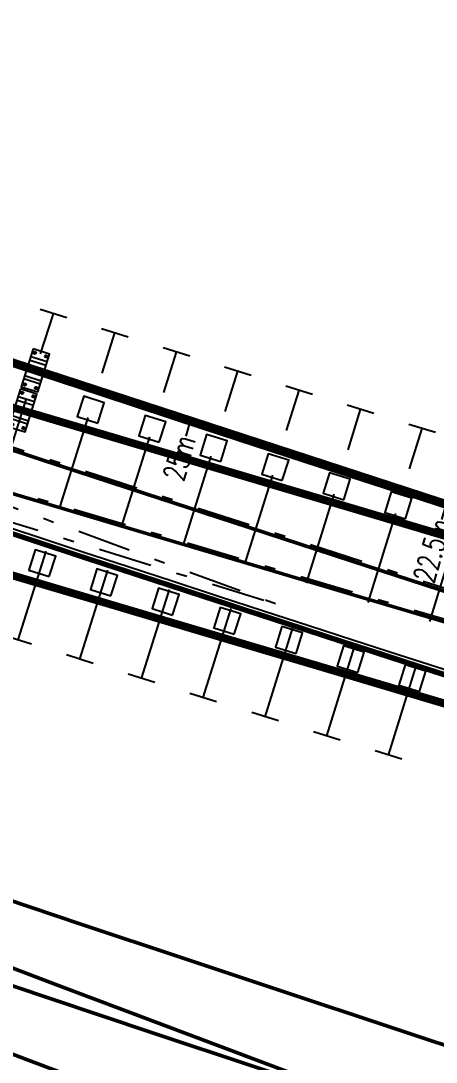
# Model space of a CAD drawing. Header units: millimetres. Extents: x 2688706 to 2690835, y 1254387 to 1255241.
# Drawn here: x 2689253.03 to 2689256.89, y 1254932.32 to 1254942 of the extents above; entities that cross this region are included whole.
import ezdxf
from ezdxf.enums import TextEntityAlignment as Align

# ---------------------------------------------------------------- set-up
doc = ezdxf.new("R2010")
doc.units = ezdxf.units.MM
doc.linetypes.add('STRICHLINIE', pattern=[0.75, 0.5, -0.25])
doc.linetypes.add('STRICHPUNKT', pattern=[1, 0.5, -0.25, 0, -0.25])
for name, color, linetype in [('A-HS-0014-_____', 1, 'STRICHPUNKT'), ('A-N1-0014-_____', 1, 'STRICHPUNKT'), ('A-SP-0014-_____', 1, 'STRICHPUNKT'), ('BS-TR-B-Gleisstrang-LinieGeometrie', 7, 'Continuous'), ('BS-TR-N-Gleisstrang-LinieGeometrie', 7, 'Continuous'), ('H-HS-0014-_____', 7, 'Continuous'), ('H-N1-0014-_____', 7, 'Continuous'), ('K-DD-0014-_____', 1, 'Continuous'), ('K-HS-0014-_____', 1, 'Continuous'), ('K-N1-0014-_____', 1, 'Continuous'), ('L-HS-0014-_____', 4, 'Continuous'), ('L-N1-0014-_____', 3, 'Continuous'), ('P-OF-0014-_____', 7, 'Continuous'), ('S-OF-0014-_____', 7, 'STRICHLINIE'), ('T-DD-0014-_____', 7, 'Continuous'), ('T-MK-0014-_____', 1, 'Continuous')]:
    doc.layers.add(name, color=color, linetype=linetype)
doc.layers.add('P-PT', color=7, linetype='Continuous', plot=False)
doc.styles.add('R6', font='simplex.shx', dxfattribs={"width": 0.6})
doc.styles.add('R7', font='simplex.shx', dxfattribs={"width": 0.7})

# ---------------------------------------------------------------- blocks, each defined once
blk = doc.blocks.new('WeiVlpSchwelleL')
at = {"color": 7}
for p, q in [((-0.4999999999999905, -0.1300000000000073), (-0.4999999999999832, 0.1299999999999694)), ((0.5000000000000135, -0.130000000000005), (0.5000000000000135, 0.1299999999999717))]:
    blk.add_line(p, q, dxfattribs=at)
at = {"color": 0, "linetype": 'ByBlock', "lineweight": -2}
blk.add_line((-0.4999999999999868, -1.183033536314004e-14), (0.5000000000000118, 4.669396854307774e-15), dxfattribs=at)
at = {"style": 'R6', "width": 0.6}
blk.add_attdef('LAENGE', text='', height=0.25, rotation=89.99999999999999, dxfattribs=at).set_placement((-1.229737067022953, 0.007106245459261308, 6e-06), align=Align.MIDDLE)
at = {"style": 'R6', "width": 0.6, "flags": 1}
for tag, p in [('WVP-SKML', (-5, 0, 2e-06)), ('WVP-SKMR', (3, 0, 2e-06))]:
    blk.add_attdef(tag, text='', height=0.25, rotation=180, dxfattribs=at).set_placement(p, align=Align.MIDDLE_CENTER)
at = {"style": 'R6', "width": 0.6}
blk.add_attdef('BEZEICHNUNG', text='', height=0.25, rotation=180, dxfattribs=at).set_placement((-2.249999999999987, -5.373479439185756e-14, 2), align=Align.MIDDLE_LEFT)
at = {"style": 'R6', "width": 0.6, "flags": 1}
blk.add_attdef('VERSCHIEBUNG', text='', height=0.25, rotation=180, dxfattribs=at).set_placement((-1.470197398034461, -5.373479439185758e-14, 2), align=Align.MIDDLE_LEFT)
for tag, p in [('VERKLINKS', (-0.8749999999999833, -5.426408495180606e-14, 2e-06)), ('VERKRECHTS', (0.8611075787621026, -8.736039560677224e-05, 2e-06))]:
    blk.add_attdef(tag, text='', height=0.25, rotation=180, dxfattribs=at).set_placement(p, align=Align.MIDDLE)
at = {"color": 1, "extrusion": (-1, -6.123233995736769e-17, 1.224646799147353e-16), "style": 'R6', "width": 0.6, "flags": 8}
blk.add_attdef('WVP-ANL', text='', height=0.25, rotation=270, dxfattribs=at).set_placement((1.179971919316135e-14, -7.187955122291877e-15, 0.4999999999999868), align=Align.MIDDLE)
at = {"color": 1, "extrusion": (1, -1.608122649676636e-16, 1.224646799147353e-16), "style": 'R6', "width": 0.6, "flags": 8}
blk.add_attdef('WVP-ANR', text='', height=0.25, rotation=270, dxfattribs=at).set_placement((-1.65451836612779e-14, -4.265120563609635e-14, 0.50000000000001), align=Align.MIDDLE)
blk = doc.blocks.new('WeiVlpPlatte')
blk.add_lwpolyline([(-0.1, -0.1), (0.1, -0.1), (0.1, 0.1), (-0.1, 0.1)], close=True)
at = {"style": 'R7', "width": 0.7}
blk.add_attdef('WVP-PLNR', text='', height=0.2, dxfattribs=at).set_placement((0, 0), align=Align.MIDDLE_LEFT)
at = {"style": 'R7', "width": 0.7, "flags": 1}
for tag, p in [('WVP-PLDI', (0.4400000000000003, -0.2)), ('WVP-PLSP', (0.4771428571428575, -0.4)), ('WVP-PLFK', (0.4714285714285725, -0.6))]:
    blk.add_attdef(tag, text='', height=0.2, dxfattribs=at).set_placement(p, align=Align.MIDDLE)
blk = doc.blocks.new('pla_RpB6000_Skl3')
at = {"color": 0, "linetype": 'ByBlock', "lineweight": -2}
blk.add_lwpolyline([(-0.185, -0.08), (0.185, -0.08), (0.185, 0.08), (-0.185, 0.08)], close=True, dxfattribs=at)
for points in [[(-0.109, 0.08), (-0.109, -0.07999999999999999)], [(0.109, 0.08), (0.109, -0.08)]]:
    blk.add_lwpolyline(points, dxfattribs=at)
at = {"color": 2, "linetype": 'ByBlock', "lineweight": -2}
for points in [[(-0.076, -0.07999999999999999), (-0.076, 0.08)], [(0.07600000000000001, -0.07999999999999999), (0.07600000000000001, 0.08)]]:
    blk.add_lwpolyline(points, dxfattribs=at)
at = {"color": 1, "linetype": 'ByBlock', "lineweight": -2}
blk.add_lwpolyline([(1.221245327087673e-15, 0.08), (1.165734175856414e-15, -0.08)], dxfattribs=at)
at = {"color": 0, "linetype": 'ByBlock', "lineweight": -2}
for centre in [(-0.155, 0.055), (0.155, 0.055), (-0.155, -0.055), (0.1549999999999999, -0.055)]:
    blk.add_circle(centre, 0.012, dxfattribs=at)
at = {"color": 1, "linetype": 'ByBlock', "lineweight": -2}
blk.add_circle((0, 0), 0.02, dxfattribs=at)
at = {"layer": 'P-PT'}
for p in [(-0.155, 0.055), (0.155, 0.055), (-0.155, -0.055), (0.155, -0.055)]:
    blk.add_point(p, dxfattribs=at)
at = {"style": 'R7', "width": 0.7}
blk.add_attdef('WVP-PLNR', text='', height=0.2, dxfattribs=at).set_placement((0, 0), align=Align.MIDDLE_LEFT)
blk.add_attdef('WVP-PBEZ', text='', height=0.025, rotation=269.5935867152447, dxfattribs=at).set_placement((-0.09249999999999999, -2.567390744445673e-16), align=Align.MIDDLE_CENTER)
at = {"style": 'R7', "width": 0.7, "flags": 1}
for tag, p in [('WVP-PLFK', (0.5366666666666667, -0.2)), ('WVP-PLSP', (0.5433333333333333, -0.3999999999999999)), ('WVP-PLDI', (0.4999999999999999, -0.6))]:
    blk.add_attdef(tag, text='', height=0.2, dxfattribs=at).set_placement(p, align=Align.MIDDLE)
blk = doc.blocks.new('WeiVlpAbstMarkeL')
blk.add_line((0, 0), (-0.1500000000000004, -1.110223024625157e-16))
at = {"style": 'R7', "width": 0.7}
blk.add_attdef('ATTR', text='', height=0.2, dxfattribs=at).set_placement((-0.1500000000000004, -1.110223024625157e-16), align=Align.MIDDLE_RIGHT)
blk = doc.blocks.new('Weiche-14')
at = {"layer": 'A-HS-0014-_____', "flags": 128}
blk.add_lwpolyline([(421.08543, 16.34465, -0.0162866445366345), (364.68931, 13.51426)], format="xyb", dxfattribs=at)
at = {"layer": 'A-N1-0014-_____', "flags": 128}
blk.add_lwpolyline([(421.08543, 16.34465, -0.0005004820583355327), (373.9069, 12.48086, -0.002643607657813), (364.76497, 11.79032)], format="xyb", dxfattribs=at)
at = {"layer": 'A-SP-0014-_____', "flags": 128}
blk.add_lwpolyline([(364.68931, 13.51426), (397.50451, 14.08911), (364.76497, 11.79032)], dxfattribs=at)
at = {"layer": 'H-HS-0014-_____', "flags": 128}
for points in [[(421.0234637121023, 17.09208573580884, -0.01628664453663441), (364.6761292868455, 14.26414417025615, -0.01628664453663441)], [(421.1473962878964, 15.59721426419105, -0.01628664453663442), (364.7024907131539, 12.76437582974381, -0.01628664453663442)]]:
    blk.add_lwpolyline(points, format="xyb", dxfattribs=at)
at = {"layer": 'H-N1-0014-_____', "flags": 128}
for points in [[(421.0234638609347, 17.09208574814693, -0.000500482058335468), (373.8464302967145, 13.2284183020638, -0.002643607657813163), (364.7124342324677, 12.53847773278756, -0.002643607657813163)], [(421.1473961390559, 15.59721425185126, -0.0005004820583354682), (373.9673697032883, 11.73330169793553, -0.002643607657813146), (364.8175057675321, 11.04216226721246, -0.002643607657813146)]]:
    blk.add_lwpolyline(points, format="xyb", dxfattribs=at)
at = {"layer": 'K-DD-0014-_____'}
blk.add_line((421.0231745360921, 17.09557376924272), (347.9175793983597, 11.03473563358954), dxfattribs=at)
at = {"layer": 'K-HS-0014-_____', "flags": 128}
for points in [[(364.6760677768507, 14.26764362971733, 0.01628664453663441), (421.0231745360921, 17.09557376924272, 0.01628664453663441)], [(364.7019195489165, 12.79687081045495, 0.01628664453663441), (421.1447110820867, 15.62960314607608, 0.01628664453663441)], [(364.7025522231486, 12.76087637028263, 0.01628664453663441), (421.1476854639066, 15.59372623075717, 0.01628664453663441)]]:
    blk.add_lwpolyline(points, format="xyb", dxfattribs=at)
at = {"layer": 'K-N1-0014-_____', "flags": 128}
for points in [[(421.0231746856191, 17.09557378163663, -0.000500482058335466), (373.8461481047659, 13.23190690747288, -0.00264360765781314), (364.7121890655525, 12.54196913554051, -0.00264360765781314)], [(421.1476853143713, 15.59372621836155, -0.0005004820583354675), (373.9676518952369, 11.72981309252646, -0.002643607657813155), (364.8177509344472, 11.03867086445939, -0.002643607657813155)]]:
    blk.add_lwpolyline(points, format="xyb", dxfattribs=at)
at = {"layer": 'L-HS-0014-_____', "lineweight": 70, "const_width": 0.07, "flags": 128}
blk.add_lwpolyline([(400.3038915662675, 15.62421670664393, -0.006974783189797282), (376.1616792115963, 14.54222513917853, -0.006974783189797282)], format="xyb", dxfattribs=at)
at = {"layer": 'L-HS-0014-_____', "flags": 128}
blk.add_lwpolyline([(400.4165250409098, 14.12824917115078, -0.006975508031475561), (376.2300241447969, 13.04362019319954, -0.006975508031475561)], format="xyb", dxfattribs=at)
at = {"layer": 'L-N1-0014-_____', "lineweight": 70, "const_width": 0.07, "flags": 128}
for points in [[(400.3111163386992, 15.38409402884256, -0.0002556746002429869), (376.20964271303, 13.41969690444854, -0.0002556746002429869)], [(400.4277247587646, 13.88862124883935, -0.0002561824357276929), (376.2768449010855, 11.92022814810981, -0.0002561824357276929)]]:
    blk.add_lwpolyline(points, format="xyb", dxfattribs=at)
at = {"layer": 'T-MK-0014-_____', "flags": 128}
blk.add_lwpolyline([(401.1291847316513, 5.336294458131306, -0.000252482052245773), (377.3185248468812, 3.395453255269752, -0.000252482052245773)], format="xyb", dxfattribs=at)
at = {"layer": 'P-OF-0014-_____'}
for name, p, rotation in [('pla_RpB6000_Skl3', (394.5707423412921, 15.30614543385059), 273.6440023547595), ('WeiVlpPlatte', (397.5717402856056, 15.31386489524318), 93.90097636623527), ('WeiVlpPlatte', (398.1692064365095, 15.3550510681962), 93.96104756726689), ('WeiVlpPlatte', (395.7792018411222, 15.19158599081849), 93.72597522588623), ('WeiVlpPlatte', (396.3767379310345, 15.23213235487788), 93.78343356066065), ('WeiVlpPlatte', (396.9742507678097, 15.27289199047675), 93.8417692555251), ('WeiVlpPlatte', (395.1816425812211, 15.15125290198358), 93.66939885759244), ('pla_RpB6000_Skl3', (394.595588783224, 14.91600400450625), 273.6440023547608), ('WeiVlpPlatte', (398.2728322439203, 13.85851276093211), 93.96104756726689), ('WeiVlpPlatte', (398.8718659064555, 13.90002900279488), 94.02197410355666), ('WeiVlpPlatte', (396.4757255423569, 13.73525751580456), 93.78343356066065), ('WeiVlpPlatte', (397.0747618121907, 13.77612702704703), 93.8417692555251), ('WeiVlpPlatte', (397.6737974594915, 13.81721210531538), 93.90097636623527), ('WeiVlpPlatte', (395.2776520068811, 13.65416514654959), 93.66939885759244), ('WeiVlpPlatte', (395.8766888723166, 13.6946035599354), 93.72597522588623)]:
    blk.add_blockref(name, p, dxfattribs=dict(at, rotation=rotation))
at = {"layer": 'S-OF-0014-_____'}
for p, xscale, rotation in [((398.2210192567923, 14.60678311933225), 3, 93.96104756726689), ((398.8192570062112, 14.64824747295768), 3, 94.02197410355666), ((395.8279471007952, 14.44306799385771), 3, 93.72597522588623), ((396.426233027497, 14.4836754160508), 3, 93.78343356066065), ((397.0245071244227, 14.52449708291908), 2.999999999999999, 93.8417692555251), ((397.6227692485245, 14.56553298665), 3, 93.90097636623527), ((394.630841008841, 14.36246987163275), 3, 93.64400235475733), ((395.229649487338, 14.4026748240538), 3, 93.66939885759244)]:
    blk.add_blockref('WeiVlpSchwelleL', p, dxfattribs=dict(at, xscale=xscale, rotation=rotation))
at = {"layer": 'T-DD-0014-_____', "rotation": 94.739283}
for p, values in [((398.5784822335392, 15.52798771055541), {'ATTR': '22.5m'}), ((396.0823045817887, 15.38981103798847), {'ATTR': '25m'})]:
    blk.add_blockref('WeiVlpAbstMarkeL', p, dxfattribs=at).add_auto_attribs(values)

msp = doc.modelspace()

# ---------------------------------------------------------------- linework, layer by layer
at = {"layer": 'BS-TR-B-Gleisstrang-LinieGeometrie', "lineweight": 50}
for points in [[(2689252.2642495, 1254938.23636254, 454.070429910734), (2689253.2220811, 1254937.92084703, 454.07751975751), (2689254.18027905, 1254937.60644585, 454.084609604285), (2689255.13884205, 1254937.29315942, 454.091699451061), (2689256.0977688, 1254936.98098816, 454.098789297836), (2689257.05705801, 1254936.66993249, 454.1058791446119), (2689258.01670838, 1254936.35999285, 454.112968991387), (2689258.97671861, 1254936.05116964, 454.120058838163), (2689259.9370874, 1254935.74346329, 454.127148684938), (2689260.89781345, 1254935.4368742, 454.134238531714), (2689261.85889546, 1254935.1314028, 454.141328378489), (2689262.82033214, 1254934.82704951, 454.1484182252649), (2689263.78212218, 1254934.52381472, 454.15550807204), (2689264.74426427, 1254934.22169885, 454.162597918816), (2689265.70675713, 1254933.92070231, 454.169687765591), (2689266.66959944, 1254933.62082551, 454.176777612366), (2689267.6327899, 1254933.32206885, 454.183867459142), (2689268.59632722, 1254933.02443274, 454.190957305917), (2689269.56021008, 1254932.72791758, 454.1980471526931), (2689270.52443719, 1254932.43252376, 454.205136999468)], [(2689270.52467133, 1254932.39522779, 454.208100168109), (2689269.55900502, 1254932.68111385, 454.201788065549), (2689268.59335088, 1254932.96704104, 454.195566323895), (2689267.62770893, 1254933.25300936, 454.189434942998), (2689266.66207915, 1254933.53901881, 454.1833939227089), (2689265.69646156, 1254933.82506938, 454.177443262883), (2689264.73085615, 1254934.11116108, 454.171582963378), (2689263.76526293, 1254934.39729391, 454.165813024049), (2689262.79968189, 1254934.68346786, 454.160133444759), (2689261.83411305, 1254934.96968294, 454.154544225369), (2689260.86855639, 1254935.25593915, 454.149045365745), (2689259.90301193, 1254935.54223647, 454.143636865755), (2689258.93747966, 1254935.82857493, 454.138318725268), (2689257.97195959, 1254936.1149545, 454.133090944155), (2689257.00645172, 1254936.4013752, 454.1279535222901), (2689256.04095605, 1254936.68783702, 454.122906459549), (2689255.07547258, 1254936.97433996, 454.117949755809), (2689254.11000131, 1254937.26088402, 454.113083410952), (2689253.14454225, 1254937.5474692, 454.108307424861), (2689252.17909539, 1254937.83409551, 454.103621797418)], [(2689252.34827722, 1254933.23391224, 454.405743523359), (2689253.29927503, 1254932.91481656, 454.4125794505539), (2689254.25062791, 1254932.59678103, 454.419502431582), (2689255.20233466, 1254932.27980604, 454.42644497923), (2689256.15439411, 1254931.96389198, 454.433387526878), (2689257.10680507, 1254931.64903924, 454.440330074526), (2689258.05956636, 1254931.33524822, 454.447272622174), (2689259.0126768, 1254931.0225193, 454.454215169822), (2689259.96613521, 1254930.71085288, 454.46115771747), (2689260.91994039, 1254930.40024934, 454.468100265119), (2689261.87409117, 1254930.09070906, 454.475042812767), (2689262.82858635, 1254929.78223244, 454.481985360415), (2689263.78342476, 1254929.47481985, 454.488927908063), (2689264.7386052, 1254929.16847167, 454.495870455711), (2689265.6941265, 1254928.8631883, 454.502813003359), (2689266.64998746, 1254928.55897009, 454.509755551007), (2689267.60618689, 1254928.25581745, 454.516698098656), (2689268.56272361, 1254927.95373073, 454.523640646304), (2689269.51959644, 1254927.65271032, 454.5305831939521), (2689270.47680417, 1254927.35275658, 454.5375257416001)], [(2689252.16353768, 1254932.6945921, 454.448383171952), (2689253.10268699, 1254932.34123529, 454.457925536201), (2689254.04183629, 1254931.98787848, 454.467636863846), (2689254.98098559, 1254931.63452167, 454.477455184943), (2689255.92013489, 1254931.28116486, 454.4873560477), (2689256.8592842, 1254930.92780805, 454.497339452319), (2689257.7984335, 1254930.57445124, 454.507405399003), (2689258.7375828, 1254930.22109443, 454.517553887957), (2689259.6767321, 1254929.86773762, 454.527784919386), (2689260.61588141, 1254929.51438081, 454.538098493499), (2689261.55503071, 1254929.161024, 454.548494610504), (2689262.49418001, 1254928.80766719, 454.558973270611), (2689263.43332931, 1254928.45431038, 454.569534474036), (2689264.37247862, 1254928.10095358, 454.580178220992), (2689265.31162792, 1254927.74759677, 454.5909045116929), (2689266.25077722, 1254927.39423996, 454.6017133463581), (2689267.18992653, 1254927.04088315, 454.612604725209), (2689268.12907583, 1254926.68752634, 454.623578648463), (2689269.06822513, 1254926.33416953, 454.634635116345), (2689270.00737443, 1254925.98081272, 454.645774129079), (2689270.94652374, 1254925.62745591, 454.656995686891), (2689271.88567304, 1254925.2740991, 454.66829979001)]]:
    msp.add_polyline3d(points, dxfattribs=at)
at = {"layer": 'BS-TR-N-Gleisstrang-LinieGeometrie', "color": 1, "lineweight": 50, "true_color": 0xff0000}
for points in [[(2689252.82877661, 1254938.83727373, 454.0130539516661), (2689253.77666966, 1254938.52544475, 454.020075343239), (2689254.72492128, 1254938.21470787, 454.027096734812), (2689255.6735302, 1254937.9050635, 454.034118126385), (2689256.62249518, 1254937.59651204, 454.041139517958), (2689257.57181496, 1254937.28905391, 454.048160909531), (2689258.52148826, 1254936.98268951, 454.055182301104), (2689259.47151384, 1254936.67741924, 454.062203692677), (2689260.42189044, 1254936.37324353, 454.06922508425), (2689261.37261678, 1254936.07016276, 454.076246475823), (2689262.32369162, 1254935.76817734, 454.083267867397), (2689263.27511368, 1254935.46728768, 454.09028925897), (2689264.22688171, 1254935.16749416, 454.097310650543), (2689265.17899444, 1254934.86879719, 454.104332042116), (2689266.13145062, 1254934.57119717, 454.111353433689), (2689267.08424897, 1254934.27469448, 454.118374825262), (2689268.03738823, 1254933.97928953, 454.125396216835), (2689268.99086714, 1254933.68498271, 454.132417608408), (2689269.94468442, 1254933.3917744, 454.139438999981), (2689270.89883883, 1254933.09966499, 454.1464603915541)], [(2689270.73687709, 1254933.11207277, 454.148292111776), (2689269.77124127, 1254933.39794967, 454.141979974166), (2689268.80561764, 1254933.6838677, 454.1357581998), (2689267.84000618, 1254933.96982687, 454.129626788528), (2689266.8744069, 1254934.25582718, 454.1235857402), (2689265.90881981, 1254934.54186862, 454.117635054673), (2689264.94324491, 1254934.82795119, 454.111774731802), (2689263.97768219, 1254935.1140749, 454.106004771444), (2689263.01213167, 1254935.40023974, 454.100325173463), (2689262.04659333, 1254935.68644571, 454.094735937717), (2689261.08106719, 1254935.97269282, 454.089237064076), (2689260.11555325, 1254936.25898105, 454.083828552404), (2689259.1500515, 1254936.54531042, 454.0785104025711), (2689258.18456194, 1254936.83168091, 454.07328261445), (2689257.21908459, 1254937.11809254, 454.068145187913), (2689256.25361945, 1254937.40454529, 454.063098122837), (2689255.2881665, 1254937.69103918, 454.0581414190989), (2689254.32272576, 1254937.97757419, 454.05327507658), (2689253.35729723, 1254938.26415033, 454.048499095162), (2689252.3918809, 1254938.55076759, 454.043813474731)], [(2689252.67186459, 1254937.31477547, 454.135001443376), (2689253.62083424, 1254937.00298778, 454.142017902982), (2689254.57016215, 1254936.69229262, 454.1490343625879), (2689255.51984706, 1254936.3826904, 454.156050822195), (2689256.46988772, 1254936.07418153, 454.163067281801), (2689257.42028285, 1254935.76676643, 454.170083741407), (2689258.37103121, 1254935.46044549, 454.177100201013), (2689259.32213154, 1254935.15521912, 454.184116660619), (2689260.27358257, 1254934.85108773, 454.191133120226), (2689261.22538304, 1254934.54805172, 454.198149579832), (2689262.1775317, 1254934.24611149, 454.205166039438), (2689263.13002728, 1254933.94526744, 454.212182499044), (2689264.08286851, 1254933.64551997, 454.21919895865), (2689265.03605415, 1254933.34686948, 454.226215418256), (2689265.98958291, 1254933.04931637, 454.233231877863), (2689266.94345355, 1254932.75286102, 454.240248337469), (2689267.89766479, 1254932.45750383, 454.247264797075), (2689268.85221538, 1254932.1632452, 454.254281256681), (2689269.80710404, 1254931.8700855, 454.261297716287), (2689270.76232951, 1254931.57802514, 454.268314175894)], [(2689270.3124655, 1254931.67838256, 454.267908224348), (2689269.34676868, 1254931.96427776, 454.261596156827), (2689268.38108404, 1254932.25021409, 454.255374447877), (2689267.41541158, 1254932.53619153, 454.249243097348), (2689266.4497513, 1254932.8222101, 454.24320210509), (2689265.4841032, 1254933.10826979, 454.237251470961), (2689264.51846728, 1254933.39437061, 454.231391194814), (2689263.55284355, 1254933.68051254, 454.225621276508), (2689262.587232, 1254933.96669559, 454.219941715905), (2689261.62163264, 1254934.25291977, 454.214352512866), (2689260.65604547, 1254934.53918506, 454.208853667257), (2689259.69047049, 1254934.82549147, 454.203445178946), (2689258.7249077, 1254935.111839, 454.198127047802), (2689257.75935711, 1254935.39822765, 454.192899273695), (2689256.79381871, 1254935.68465742, 454.187761856501), (2689255.82829252, 1254935.9711283, 454.182714796095), (2689254.86277852, 1254936.2576403, 454.177758092353), (2689253.89727673, 1254936.54419342, 454.172891745161), (2689252.93178714, 1254936.83078765, 454.168115754394)], [(2689252.63617415, 1254933.92609868, 454.35026330161), (2689253.5855681, 1254933.60760627, 454.357108293753), (2689254.53531613, 1254933.29017132, 454.364033669455), (2689255.48541707, 1254932.97379422, 454.370969640882), (2689256.43586975, 1254932.65847537, 454.3779056123091), (2689257.38667299, 1254932.34421515, 454.384841583736), (2689258.3378256, 1254932.03101395, 454.3917775551629), (2689259.2893264, 1254931.71887217, 454.39871352659), (2689260.24117422, 1254931.40779018, 454.4056494980169), (2689261.19336788, 1254931.09776839, 454.412585469443), (2689262.14590619, 1254930.78880716, 454.41952144087), (2689263.09878798, 1254930.48090689, 454.426457412297), (2689264.05201205, 1254930.17406795, 454.433393383724), (2689265.00557724, 1254929.86829073, 454.440329355151), (2689265.95948235, 1254929.5635756, 454.447265326578), (2689266.91372621, 1254929.25992295, 454.454201298005), (2689267.86830763, 1254928.95733314, 454.461137269432), (2689268.82322543, 1254928.65580657, 454.468073240859), (2689269.77847842, 1254928.35534359, 454.475009212286), (2689270.73406541, 1254928.05594458, 454.481945183713)], [(2689252.42691335, 1254933.39459014, 454.392542570379), (2689253.36606265, 1254933.04123333, 454.402090604322), (2689254.30521196, 1254932.68787652, 454.411807203455), (2689255.24436126, 1254932.33451971, 454.421624027906), (2689256.18351056, 1254931.9811629, 454.431523529553), (2689257.12265986, 1254931.62780609, 454.441505708594), (2689258.06180917, 1254931.27444928, 454.451570565236), (2689259.00095847, 1254930.92109247, 454.461718099681), (2689259.94010777, 1254930.56773566, 454.471948312137), (2689260.87925707, 1254930.21437885, 454.482261202814), (2689261.81840638, 1254929.86102204, 454.492656771918), (2689262.75755568, 1254929.50766524, 454.503135019665), (2689263.69670498, 1254929.15430843, 454.513695946265), (2689264.63585428, 1254928.80095162, 454.524339551935), (2689265.57500359, 1254928.44759481, 454.535065836891), (2689266.51415289, 1254928.094238, 454.545874801351), (2689267.45330219, 1254927.74088119, 454.5567664455371), (2689268.39245149, 1254927.38752438, 454.5677407696691), (2689269.3316008, 1254927.03416757, 454.578797773971), (2689270.2707501, 1254926.68081076, 454.589937458668), (2689271.2098994, 1254926.32745395, 454.601159823988), (2689272.14904871, 1254925.97409714, 454.612464870158), (2689273.08819801, 1254925.62074033, 454.623852597409), (2689274.02734731, 1254925.26738352, 454.635323005973)]]:
    msp.add_polyline3d(points, dxfattribs=at)

# ---------------------------------------------------------------- block references
at = {"extrusion": (0.01856783197081398, 0.078322802670633, 0.9967551224838128), "rotation": 172.1538819283246}
msp.add_blockref('Weiche-14', (-2326851.235015703, -1835463.384711666, 148676.4978498291), dxfattribs=at)

doc.saveas('drawing.dxf')
